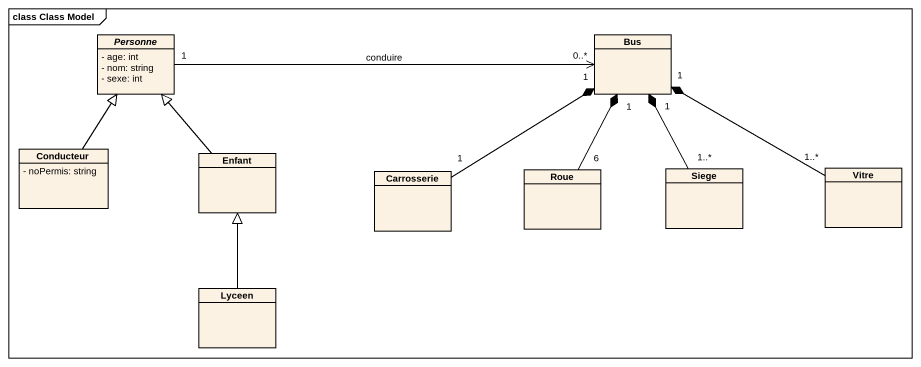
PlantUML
@startuml
mainframe class Class Model
hide circle
hide empty members
skinparam classAttributeIconSize 0
abstract class Personne {
  - age: int
  - nom: string
  - sexe: int
}
class Bus
class Conducteur {
  - noPermis: string
}
class Enfant
class Carrosserie
class Roue
class Siege
class Vitre
class Lyceen
Personne "1" -right-> "0..*" Bus : conduire
Conducteur -up-|> Personne
Enfant -up-|> Personne
Carrosserie "1" -up-* "1" Bus
Roue "6" -up-* "1" Bus
Siege "1..*" -up-* "1" Bus
Vitre "1..*" -left-* "1" Bus
Lyceen -up-|> Enfant
@enduml
